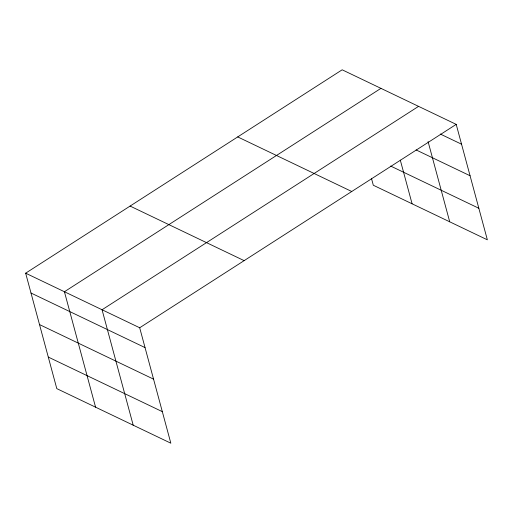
<?xml version="1.0" encoding="UTF-8"?>
<svg xmlns="http://www.w3.org/2000/svg" width="513" height="513" viewBox="0 0 513 513"><rect width="100%" height="100%" fill="white"/><g stroke="black" fill="none" stroke-linecap="round" stroke-linejoin="round"><path stroke-width="0.77" d="M25.65 273.185L139.69 327.762L170.835 443.2L56.796 388.623L25.65 273.185L342.165 69.8L456.204 124.377L487.35 239.815L373.31 185.238L371.444 178.312M380.935 88.358L64.42 291.743L95.572 407.181M418.57 106.364L102.055 309.756L133.2 425.187M139.69 327.762L456.204 124.377M440.25 134.015L461.553 144.204M416.101 149.931L470.068 175.754M390.65 166.058L478.834 208.265M237.718 136.92L351.751 191.496M130.097 206.072L244.137 260.642M30.998 293.019L145.038 347.596M39.514 324.569L153.554 379.145M48.286 357.074L162.32 411.65M428.073 141.588L449.715 221.802M400.307 160.146L412.086 203.789"/></g></svg>
